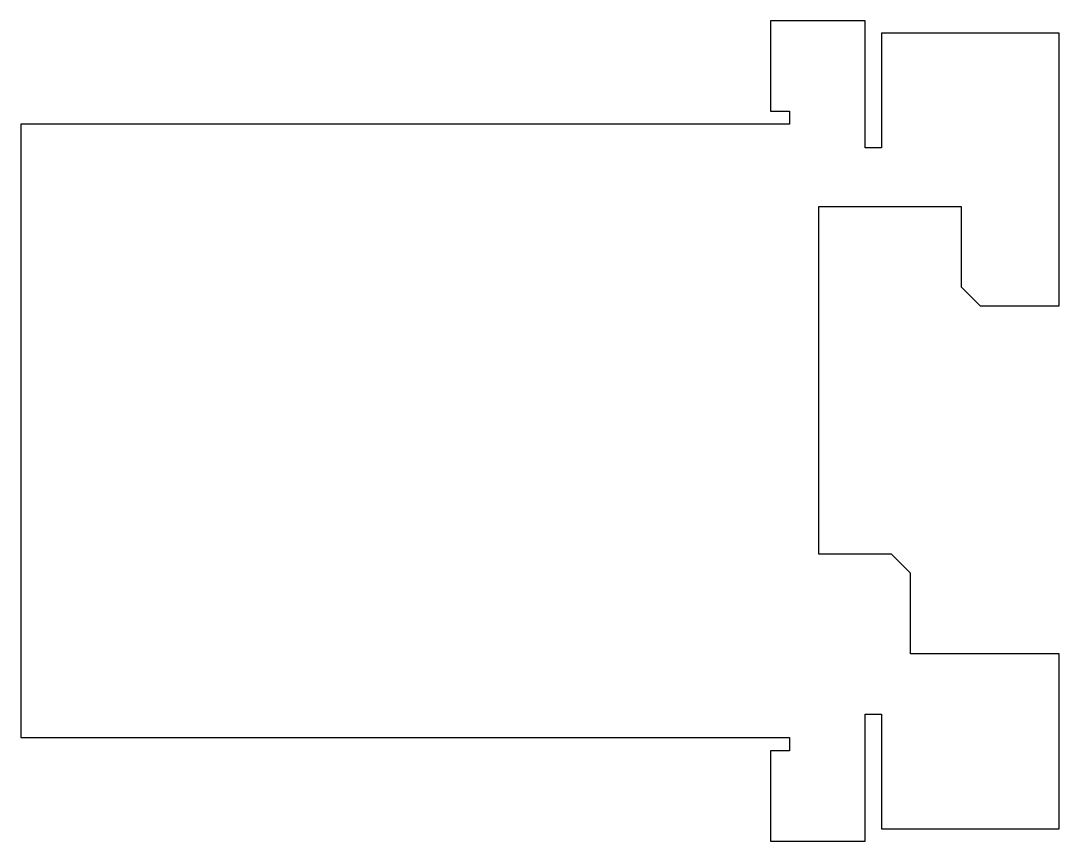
# Model space of a CAD drawing. Header units: millimetres. Extents: x 0 to 167, y 0 to 132.
import ezdxf

# ---------------------------------------------------------------- set-up
doc = ezdxf.new("R2010")
doc.units = ezdxf.units.MM
doc.layers.get('0').update_dxf_attribs({"color": 18, "linetype": 'CONTINUOUS'})

msp = doc.modelspace()

# ---------------------------------------------------------------- linework, layer by layer
msp.add_lwpolyline([(123.5, 117.32), (123.5, 115.19), (0, 115.19), (0, 16.64), (123.5, 16.64), (123.5, 14.5), (120.45, 14.5), (120.45, 0), (135.69, 0), (135.69, 20.4), (138.28, 20.4), (138.28, 1.97), (166.86, 1.97), (166.86, 30.1), (142.98, 30.1), (142.98, 43.05), (139.93, 46.1), (128.25, 46.1), (128.25, 101.98), (151.11, 101.98), (151.11, 89.08), (154.16, 86.03), (166.86, 86.03), (166.86, 129.86), (138.28, 129.86), (138.28, 111.43), (135.69, 111.43), (135.69, 131.83), (120.45, 131.83), (120.45, 117.32)], close=True)

doc.saveas('drawing.dxf')
